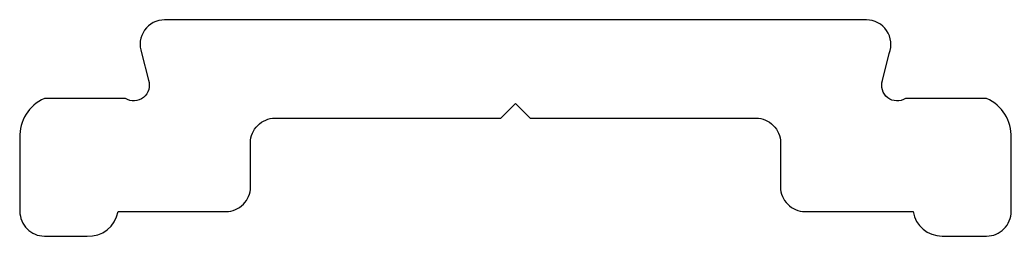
# Model space of a CAD drawing. Extents: x 457.5 to 477.7, y 245.3 to 249.7.
import ezdxf

# ---------------------------------------------------------------- set-up
doc = ezdxf.new("R2010")
doc.units = 0
doc.layers.add('ANA', color=220, linetype='CONTINUOUS')

msp = doc.modelspace()

# ---------------------------------------------------------------- linework, layer by layer
at = {"layer": 'ANA'}
msp.add_lwpolyline([(475.703, 245.849, 0.368398), (476.299, 245.349), (477.203, 245.349, 0.414214), (477.703, 245.849), (477.703, 247.349, 0.310466), (477.203, 248.149), (475.553, 248.149, -0.708111), (475.081, 248.516), (475.218, 249.066, 0.52862), (474.753, 249.749), (467.603, 249.749), (460.453, 249.749, 0.520231), (459.983, 249.079), (460.121, 248.524, -0.71604), (459.653, 248.149), (458.003, 248.149, 0.310466), (457.503, 247.349), (457.503, 245.849, 0.414214), (458.003, 245.349), (458.871, 245.349, 0.38574), (459.503, 245.849), (461.703, 245.849, 0.414214), (462.203, 246.349), (462.203, 247.249, -0.414214), (462.703, 247.749), (467.303, 247.749), (467.603, 248.049), (467.903, 247.749), (472.503, 247.749, -0.414214), (473.003, 247.249), (473.003, 246.349, 0.414214), (473.503, 245.849)], format="xyb", close=True, dxfattribs=at)

doc.saveas('drawing.dxf')
